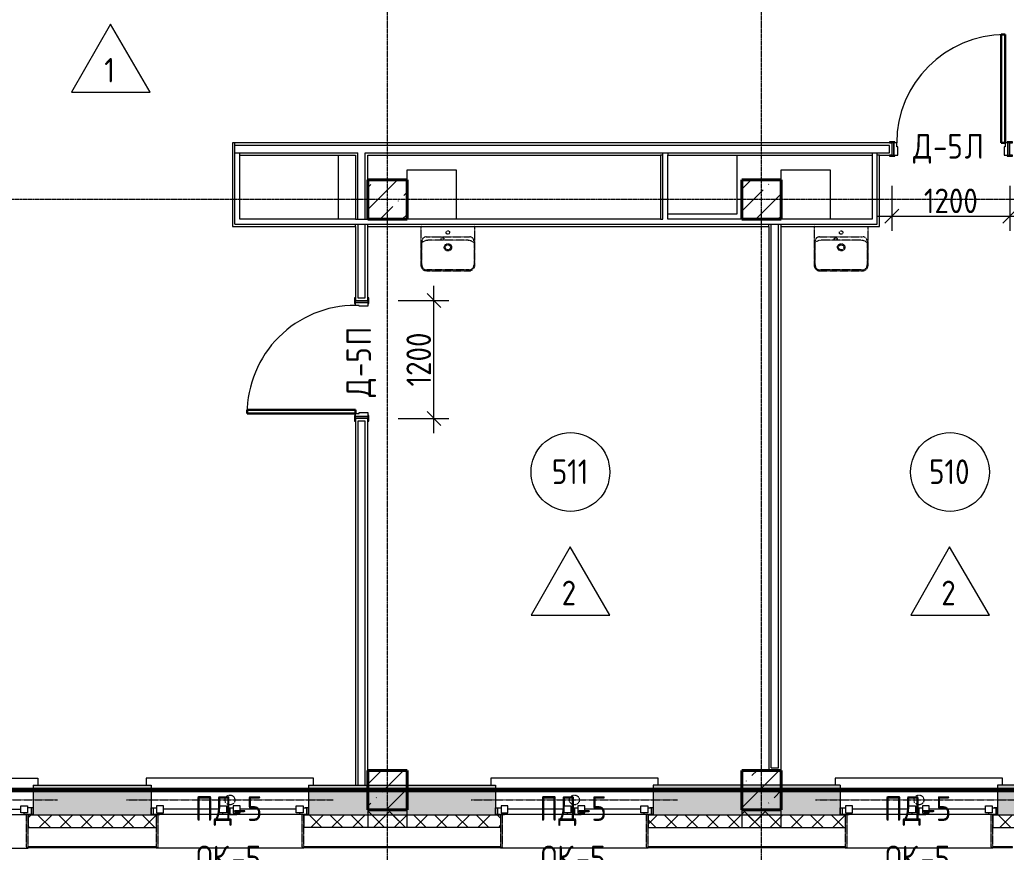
# Model space of a CAD drawing. Header units: millimetres. Extents: x -56773 to 221258, y -262288 to 26541.
# Drawn here: x 42074 to 52097, y -257940 to -249482 of the extents above; entities that cross this region are included whole.
import ezdxf

# ---------------------------------------------------------------- set-up
doc = ezdxf.new("R2010")
doc.units = ezdxf.units.MM
doc.linetypes.add('ADSK_Линия сетки', pattern=[25, 20, -2.5, 0, -2.5])
doc.linetypes.add('ADSK_Невидимые', pattern=[5, 3, -2])
for name, color, linetype, lineweight in [('3.1 Штукатурка внешн стен для инвесторов', 5, 'Continuous', 60), ('_ Окна', 7, 'Continuous', 18), ('Двери', 7, 'Continuous', 9), ('Марки дверей', 7, 'Continuous', 20), ('Марки окон', 7, 'Continuous', 20), ('Марки помещений', 7, 'Continuous', 20), ('Несущие колонны', 7, 'Continuous', 18), ('Обобщенные модели', 7, 'ADSK_Невидимые', 18), ('Окна', 7, 'Continuous', 9), ('Оси', 7, 'Continuous', 9), ('Панели витража', 7, 'Continuous', 9), ('Перекрытие', 7, 'Continuous', 18), ('Размеры', 7, 'Continuous', 9), ('Сантехника', 7, 'Continuous', 18), ('Стены внутренние', 7, 'Continuous', 18), ('Стены наружные', 7, 'Continuous', 18), ('Стены несущие', 7, 'Continuous', 30), ('Стены отделка', 7, 'Continuous', 30), ('Стены штриховка', 7, 'Continuous', 9)]:
    doc.layers.add(name, color=color, linetype=linetype, lineweight=lineweight)
doc.styles.add('GOST Common_2', font='', dxfattribs={"width": 0.9, "height": 250})
doc.styles.get('GOST Common_2').set_extended_font_data('GOST Common')
doc.dimstyles.new('ADSK_Основной_2_5_мм', dxfattribs={"dimscale": 304.8, "dimtxt": 251.428749, "dimasz": 0.463911, "dimexe": 0.492126, "dimexo": 0.984252, "dimgap": 0.098425, "dimtad": 1, "dimrnd": 0.01, "dimdsep": 46, "dimtxsty": 'GOST Common_2', "dimblk1": 'OBLIQUE', "dimblk2": 'OBLIQUE', "dimsah": 1, "dimcen": 0.09, "dimdle": 0.492126, "dimazin": 2, "dimtfac": 1, "dimtdec": 4, "dimtix": 1, "dimtmove": 0, "dimatfit": 3, "dimfxl": 1, "dimtvp": 1, "dimtolj": 1, "dimtzin": 0, "dimlwd": 20, "dimlwe": 20, "dimarcsym": 2})
pattern_1 = [(45, (9.36, -250313.7), (-224.5064, 224.5064), []), (45, (233.87, -250313.7), (-224.5064, 224.5064), [396.875, -79.375, 3.353, -76.022])]
pattern_2 = [(45, (9.36, -250313.7), (-106.066, 106.066), []), (135, (9.36, -250313.7), (-106.066, -106.066), [])]

# ---------------------------------------------------------------- blocks, each defined once
blk = doc.blocks.new('ADSK_КолоннаЖБ_Прямоугольная - 400x400 мм-1807143-Маркировочный 5-й')
at = {"layer": 'Несущие колонны', "lineweight": 40}
for p, q in [((-200, 200), (200, 200)), ((-200, -200), (-200, 200)), ((200, 200), (200, -200)), ((200, -200), (-200, -200))]:
    blk.add_line(p, q, dxfattribs=at)
blk = doc.blocks.new('ОКНО L03 _2СТ_RS - ОК-5_1600х2000h-3556607-Маркировочный 5-й')
at = {"layer": '_ Окна'}
for p, q in [((-838.1, -149), (-838.1, -79)), ((-838.1, -79), (-803.1, -79)), ((-818.1, -79), (-818.1, -149)), ((-783.1, -79), (-818.1, -79)), ((-713.1, -59), (-783.1, -59)), ((-783.1, -59), (-783.1, -129)), ((-713.1, -129), (-713.1, -59)), ((-713.1, -94), (-143.1, -94)), ((-143.1, -129), (-143.1, -59)), ((-143.1, -59), (-73.1, -59)), ((-73.1, -59), (-73.1, -129)), ((-38.1, -79), (-73.1, -79)), ((-38.1, -79), (-38.1, -149)), ((-38.1, -79), (-38.1, -149)), ((-3.1, -79), (-38.1, -79)), ((66.9, -59), (-3.1, -59)), ((-3.1, -59), (-3.1, -129)), ((66.9, -129), (66.9, -59)), ((66.9, -94), (636.9, -94)), ((636.9, -129), (636.9, -59)), ((636.9, -59), (706.9, -59)), ((706.9, -59), (706.9, -129)), ((741.9, -79), (706.9, -79)), ((761.9, -79), (726.9, -79)), ((741.9, -79), (741.9, -149)), ((761.9, -149), (761.9, -79)), ((-838.1, -149), (-833.1, -149)), ((-818.1, -149), (-748.1, -149)), ((-783.1, -129), (-713.1, -129)), ((-748.1, -149), (-748.1, -129)), ((-73.1, -129), (-143.1, -129)), ((-108.1, -149), (-108.1, -129)), ((-38.1, -149), (-108.1, -149)), ((-38.1, -149), (31.9, -149)), ((-3.1, -129), (66.9, -129)), ((31.9, -149), (31.9, -129)), ((706.9, -129), (636.9, -129)), ((671.9, -149), (671.9, -129)), ((741.9, -149), (671.9, -149)), ((761.9, -149), (756.9, -149))]:
    blk.add_line(p, q, dxfattribs=at)
blk = doc.blocks.new('Подоконник_ - ПД-5-3556614-Маркировочный 5-й')
at = {"layer": 'Окна'}
for p, q in [((-850, 300), (850, 300)), ((-850, 229), (-850, 300)), ((850, 300), (850, 229))]:
    blk.add_line(p, q, dxfattribs=at)
blk = doc.blocks.new('Отлив_ - ОЦC-V3-Маркировочный 5-й')
at = {"layer": 'Окна'}
for p, q in [((-730, 0), (730, 0)), ((-750, -341), (-750, -333.5)), ((-750, -341), (750, -341)), ((-750, -341), (750, -341)), ((750, -341), (750, -333.5))]:
    blk.add_line(p, q, dxfattribs=at)
blk = doc.blocks.new('ОКНО L03 _2СТ_RS - ОК-5_1600х2000h-3556615-Маркировочный 5-й')
at = {"layer": '_ Окна'}
for p, q in [((-838.1, 149), (-838.1, 79)), ((-838.1, 149), (-833.1, 149)), ((-818.1, 149), (-748.1, 149)), ((-818.1, 79), (-818.1, 149)), ((-783.1, 59), (-783.1, 129)), ((-783.1, 129), (-713.1, 129)), ((-748.1, 149), (-748.1, 129)), ((-713.1, 129), (-713.1, 59)), ((-143.1, 129), (-143.1, 59)), ((-73.1, 129), (-143.1, 129)), ((-108.1, 149), (-108.1, 129)), ((-38.1, 149), (-108.1, 149)), ((-73.1, 59), (-73.1, 129)), ((-38.1, 79), (-38.1, 149)), ((-38.1, 149), (31.9, 149)), ((-38.1, 79), (-38.1, 149)), ((-3.1, 59), (-3.1, 129)), ((-3.1, 129), (66.9, 129)), ((31.9, 149), (31.9, 129)), ((66.9, 129), (66.9, 59)), ((636.9, 129), (636.9, 59)), ((706.9, 129), (636.9, 129)), ((671.9, 149), (671.9, 129)), ((741.9, 149), (671.9, 149)), ((706.9, 59), (706.9, 129)), ((741.9, 79), (741.9, 149)), ((761.9, 149), (756.9, 149)), ((761.9, 149), (761.9, 79)), ((-838.1, 79), (-803.1, 79)), ((-783.1, 79), (-818.1, 79)), ((-713.1, 59), (-783.1, 59)), ((-713.1, 94), (-143.1, 94)), ((-143.1, 59), (-73.1, 59)), ((-38.1, 79), (-73.1, 79)), ((-3.1, 79), (-38.1, 79)), ((66.9, 59), (-3.1, 59)), ((66.9, 94), (636.9, 94)), ((636.9, 59), (706.9, 59)), ((741.9, 79), (706.9, 79)), ((761.9, 79), (726.9, 79))]:
    blk.add_line(p, q, dxfattribs=at)
blk = doc.blocks.new('Подоконник_ - ПД-5-3556619-Маркировочный 5-й')
at = {"layer": 'Окна'}
for p, q in [((-850, -229), (-850, -300)), ((-850, -300), (850, -300)), ((850, -300), (850, -229))]:
    blk.add_line(p, q, dxfattribs=at)
blk = doc.blocks.new('Отлив_ - ОЦC-V2-Маркировочный 5-й')
at = {"layer": 'Окна'}
for p, q in [((-750, 341), (-750, 333.5)), ((-750, 341), (750, 341)), ((-750, 341), (750, 341)), ((750, 341), (750, 333.5)), ((-730, 0), (730, 0))]:
    blk.add_line(p, q, dxfattribs=at)
blk = doc.blocks.new('Дверь однопольная медицин облиц CPL - Д-5П 1250х2200 Дверной блок однопольный глухой_ правое открывание-2749536-Маркировочный 5-й')
at = {"layer": 'Двери', "lineweight": 30}
for p, q in [((-550, 1162.5), (-510, 1162.5)), ((-550, 62.5), (-550, 1162.5)), ((-510, 1162.5), (-510, 62.5)), ((-510, 62.5), (-550, 62.5))]:
    blk.add_line(p, q, dxfattribs=at)
at = {"layer": 'Двери'}
for p, q in [((-625, 72.5), (-625, 62.5)), ((-570, 72.5), (-625, 72.5)), ((-625, 62.5), (-600, 62.5)), ((-600, 62.5), (-580, 62.5)), ((-600, -62.5), (-600, 62.5)), ((-580, 62.5), (-550, 62.5)), ((-580, -62.5), (-580, 62.5)), ((-580, 62.5), (-580, -62.5)), ((-570, 62.5), (-570, 72.5)), ((-550, 62.5), (-550, 22.5)), ((-550, 22.5), (-540, 22.5)), ((-540, 22.5), (-540, -62.5)), ((540, 22.5), (550, 22.5)), ((540, -62.5), (540, 22.5)), ((550, 62.5), (580, 62.5)), ((550, 22.5), (550, 62.5)), ((625, 72.5), (570, 72.5)), ((570, 72.5), (570, 62.5)), ((580, 62.5), (580, -62.5)), ((580, 62.5), (600, 62.5)), ((580, -62.5), (580, 62.5)), ((600, 62.5), (600, -62.5)), ((600, 62.5), (625, 62.5)), ((625, 62.5), (625, 72.5)), ((-600, -62.5), (-625, -62.5)), ((-625, -62.5), (-625, -72.5)), ((-625, -72.5), (-570, -72.5)), ((-580, -62.5), (-600, -62.5)), ((-540, -62.5), (-580, -62.5)), ((-570, -72.5), (-570, -62.5)), ((580, -62.5), (540, -62.5)), ((570, -62.5), (570, -72.5)), ((570, -72.5), (625, -72.5)), ((600, -62.5), (580, -62.5)), ((625, -62.5), (600, -62.5)), ((625, -72.5), (625, -62.5))]:
    blk.add_line(p, q, dxfattribs=at)
blk.add_arc((-550, 62.5), 1100, 0, 90, dxfattribs=at)
blk = doc.blocks.new('Дверь однопольная медицин облиц CPL - Д-5Л 1200х2200 Дверной блок однопольный глухой_ левое открывание-2653063-Маркировочный 5-й')
at = {"layer": 'Двери', "lineweight": 30}
for p, q in [((550, 1162.5), (510, 1162.5)), ((510, 1162.5), (510, 62.5)), ((550, 62.5), (550, 1162.5)), ((510, 62.5), (550, 62.5))]:
    blk.add_line(p, q, dxfattribs=at)
at = {"layer": 'Двери'}
for p, q in [((-625, 72.5), (-625, 62.5)), ((-570, 72.5), (-625, 72.5)), ((-625, 62.5), (-600, 62.5)), ((-580, 62.5), (-600, 62.5)), ((-600, 62.5), (-600, -62.5)), ((-550, 62.5), (-580, 62.5)), ((-580, 62.5), (-580, -62.5)), ((-580, -62.5), (-580, 62.5)), ((-570, 62.5), (-570, 72.5)), ((-550, 22.5), (-550, 62.5)), ((-540, 22.5), (-550, 22.5)), ((-540, -62.5), (-540, 22.5)), ((550, 22.5), (540, 22.5)), ((540, 22.5), (540, -62.5)), ((580, 62.5), (550, 62.5)), ((550, 62.5), (550, 22.5)), ((625, 72.5), (570, 72.5)), ((570, 72.5), (570, 62.5)), ((580, -62.5), (580, 62.5)), ((600, 62.5), (580, 62.5)), ((580, 62.5), (580, -62.5)), ((600, -62.5), (600, 62.5)), ((600, 62.5), (625, 62.5)), ((625, 62.5), (625, 72.5)), ((-600, -62.5), (-625, -62.5)), ((-625, -62.5), (-625, -72.5)), ((-625, -72.5), (-570, -72.5)), ((-600, -62.5), (-580, -62.5)), ((-580, -62.5), (-540, -62.5)), ((-570, -72.5), (-570, -62.5)), ((540, -62.5), (580, -62.5)), ((570, -62.5), (570, -72.5)), ((570, -72.5), (625, -72.5)), ((580, -62.5), (600, -62.5)), ((625, -62.5), (600, -62.5)), ((625, -72.5), (625, -62.5))]:
    blk.add_line(p, q, dxfattribs=at)
blk.add_arc((550, 62.5), 1100, 90, 180, dxfattribs=at)
blk = doc.blocks.new('Системная панель - 1_Алюминиевая панель RAL 1013-3049550-Маркировочный 5-й')
at = {"layer": 'Панели витража', "lineweight": 18}
for p, q in [((14127.5, 2.5), (13227.5, 2.5)), ((13227.5, -2.5), (13227.5, 2.5)), ((14127.5, -2.5), (14127.5, 2.5)), ((17627.5, 2.5), (16027.5, 2.5)), ((16027.5, -2.5), (16027.5, 2.5)), ((17627.5, -2.5), (17627.5, 2.5)), ((21127.5, 2.5), (19527.5, 2.5)), ((19527.5, -2.5), (19527.5, 2.5)), ((21127.5, -2.5), (21127.5, 2.5)), ((13227.5, -2.5), (14127.5, -2.5)), ((16027.5, -2.5), (17627.5, -2.5)), ((19527.5, -2.5), (21127.5, -2.5))]:
    blk.add_line(p, q, dxfattribs=at)
blk = doc.blocks.new('Системная панель - 1_Алюминиевая панель гладкая RAL 1013-V9-Маркировочный 5-й')
at = {"layer": 'Панели витража', "lineweight": 18}
for p, q in [((100, 2.5), (-100, 2.5)), ((-100, 2.5), (-100, -2.5)), ((100, -2.5), (100, 2.5)), ((-100, -2.5), (100, -2.5))]:
    blk.add_line(p, q, dxfattribs=at)
blk = doc.blocks.new('Обобщенные модели 7 - Обобщенные модели 7-1212709-Маркировочный 5-й')
at = {"layer": 'Обобщенные модели'}
h = blk.add_hatch(color=256, dxfattribs=at)
h.paths.add_polyline_path([(40650, -7574), (40670, -7574), (40670, -7244), (40650, -7244)])
h.paths.add_polyline_path([(42150, -7574), (42150, -7244), (42130, -7244), (42130, -7574)])
h = blk.add_hatch(color=256, dxfattribs=at)
h.paths.add_polyline_path([(43470, -7574), (43470, -7244), (43450, -7244), (43450, -7574)])
h.paths.add_polyline_path([(44950, -7574), (44950, -7244), (44930, -7244), (44930, -7574)])
h = blk.add_hatch(color=256, dxfattribs=at)
h.paths.add_polyline_path([(46950, -7574), (46970, -7574), (46970, -7244), (46950, -7244)])
h.paths.add_polyline_path([(48450, -7574), (48450, -7244), (48430, -7244), (48430, -7574)])
h = blk.add_hatch(color=256, dxfattribs=at)
h.paths.add_polyline_path([(51950, -7574), (51950, -7244), (51930, -7244), (51930, -7574)])
h.paths.add_polyline_path([(50450, -7574), (50470, -7574), (50470, -7244), (50450, -7244)])
for p, q in [((42150, -7244), (42130, -7244)), ((42130, -7244), (42130, -7574)), ((42150, -7574), (42150, -7244)), ((43470, -7244), (43450, -7244)), ((43450, -7244), (43450, -7574)), ((43470, -7574), (43470, -7244)), ((44950, -7244), (44930, -7244)), ((44930, -7244), (44930, -7574)), ((44950, -7574), (44950, -7244)), ((46970, -7244), (46950, -7244)), ((46950, -7244), (46950, -7574)), ((46970, -7574), (46970, -7244)), ((48450, -7244), (48430, -7244)), ((48430, -7244), (48430, -7574)), ((48450, -7574), (48450, -7244)), ((50470, -7244), (50450, -7244)), ((50450, -7244), (50450, -7574)), ((50470, -7574), (50470, -7244)), ((51950, -7244), (51930, -7244)), ((51930, -7244), (51930, -7574)), ((51950, -7574), (51950, -7244)), ((42130, -7574), (42150, -7574)), ((43450, -7574), (43470, -7574)), ((44930, -7574), (44950, -7574)), ((46950, -7574), (46970, -7574)), ((48430, -7574), (48450, -7574)), ((50450, -7574), (50470, -7574)), ((51930, -7574), (51950, -7574))]:
    blk.add_line(p, q, dxfattribs=at)
blk = doc.blocks.new('раковина малая EMMA SQUARE- Gala -27000 - 2700001 White-523072-Маркировочный 5-й')
at = {"layer": 'Обобщенные модели'}
for p, q in [((-150, 427), (-150, 42)), ((-140, 187), (-140, 427)), ((340, 488), (-90, 488)), ((-90, 477), (340, 477)), ((390, 427), (390, 187)), ((400, 42), (400, 427)), ((345, 142), (-95, 142)), ((-80, 177), (330, 177))]:
    blk.add_line(p, q, dxfattribs=at)
for centre, radius in [((125, 248), 37), ((125, 248), 26), ((125, 98), 17.5)]:
    blk.add_circle(centre, radius, dxfattribs=at)
for centre, radius, start, end in [((-90, 427), 60, 90, 180), ((-90, 427), 50, 90, 180), ((340, 427), 60, 360, 90), ((340, 427), 50, 0, 90), ((-95, 187), 45, 180, 270), ((-80, 262), 84.4, 229.7166, 270), ((330, 262), 84.4, 270, 310.2834), ((345, 187), 45, 270, 360), ((-145, 42), 5, 180, 270), ((395, 42), 5, 270, 360)]:
    blk.add_arc(centre, radius, start, end, dxfattribs=at)
blk.add_ellipse((180, 163), major_axis=(-15, 0), ratio=0.78541, dxfattribs=at)
blk = doc.blocks.new('BS_Перемычка металлическая - BS_Перемычка металлическая-3881251-Маркировочный 5-й')
at = {"layer": 'Обобщенные модели', "linetype": 'ADSK_Невидимые', "lineweight": 18}
blk.add_line((-1050, 0), (1050, 0), dxfattribs=at)
blk.add_circle((0, 0), 50, dxfattribs=at)
blk = doc.blocks.new('ADSK_Марка_Помещение_ОдноЗначение - Номер-159740-Маркировочный 5-й')
at = {"layer": 'Марки помещений'}
blk.add_circle((0, 0), 4, dxfattribs=at)
blk = doc.blocks.new('_Oblique')
at = {"color": 0, "linetype": 'ByBlock', "lineweight": -2}
blk.add_line((-0.5, -0.5), (0.5, 0.5), dxfattribs=at)
blk = doc.blocks.new('*D6881')
at = {"layer": 'Defpoints', "color": 0, "lineweight": 25, "transparency": 16777216}
for p in [(50934, -250869), (52134, -250869), (52134, -251477)]:
    blk.add_point(p, dxfattribs=at)
at = {"layer": 'Размеры', "color": 0, "lineweight": 20, "transparency": 16777216}
for p, q in [((50934, -251169), (50934, -251627)), ((52134, -251169), (52134, -251627)), ((50784, -251477), (52284, -251477))]:
    blk.add_line(p, q, dxfattribs=at)
at = {"layer": 'Размеры', "color": 0, "lineweight": 20, "transparency": 16777216, "xscale": 141.4, "yscale": 141.4, "zscale": 141.4, "rotation": 180}
blk.add_blockref('_Oblique', (50934, -251477), dxfattribs=at)
at = {"layer": 'Размеры', "color": 0, "lineweight": 20, "transparency": 16777216, "xscale": 141.4, "yscale": 141.4, "zscale": 141.4}
blk.add_blockref('_Oblique', (52134, -251477), dxfattribs=at)
at = {"layer": 'Размеры', "color": 0, "lineweight": 9, "transparency": 16777216, "insert": (51534, -251322), "char_height": 250, "width": 700.59, "attachment_point": 5, "style": 'GOST Common_2'}
blk.add_mtext('\\A1;1200', dxfattribs=at)
blk = doc.blocks.new('ADSK_Марка_Помещение_ТипПола_ГОСТ21-501-2011 - Отделка пола-1456712-Маркировочный 5-й')
at = {"layer": 'Марки помещений'}
for p, q in [((0, 6.93), (-3.96, 0)), ((4.04, 0), (0, 6.93)), ((-3.96, 0), (4.04, 0))]:
    blk.add_line(p, q, dxfattribs=at)
blk = doc.blocks.new('*D6858')
at = {"layer": 'Defpoints', "color": 0, "lineweight": 25, "transparency": 16777216}
for p in [(45619, -252334), (46283, -252334), (45619, -253534)]:
    blk.add_point(p, dxfattribs=at)
at = {"layer": 'Размеры', "color": 0, "lineweight": 20, "transparency": 16777216}
for p, q in [((46283, -253684), (46283, -252184)), ((45919, -252334), (46433, -252334)), ((45919, -253534), (46433, -253534))]:
    blk.add_line(p, q, dxfattribs=at)
at = {"layer": 'Размеры', "color": 0, "lineweight": 20, "transparency": 16777216, "xscale": 141.4, "yscale": 141.4, "zscale": 141.4}
for p, rotation in [((46283, -252334), 90), ((46283, -253534), 270)]:
    blk.add_blockref('_Oblique', p, dxfattribs=dict(at, rotation=rotation))
at = {"layer": 'Размеры', "color": 0, "lineweight": 9, "transparency": 16777216, "insert": (46128, -252934), "char_height": 250, "width": 700.59, "attachment_point": 5, "rotation": 90, "style": 'GOST Common_2'}
blk.add_mtext('\\A1;1200', dxfattribs=at)

msp = doc.modelspace()

# ---------------------------------------------------------------- hatches: boundary and pattern name
at = {"layer": 'Несущие колонны', "lineweight": 9}
h = msp.add_hatch(dxfattribs=at)
h.set_pattern_fill('FP_1', color=256, style=0, pattern_type=2)
h.set_pattern_definition(pattern_1)
h.paths.add_polyline_path([(46009.3615, -251508.7359), (46009.3615, -251108.7359), (45609.3615, -251108.7359), (45609.3615, -251508.7359)])
h = msp.add_hatch(dxfattribs=at)
h.set_pattern_fill('FP_1', color=256, style=0, pattern_type=2)
h.set_pattern_definition(pattern_1)
h.paths.add_polyline_path([(49409.3615, -251508.7359), (49809.3615, -251508.7359), (49809.3615, -251108.7359), (49409.3615, -251108.7359)])
h = msp.add_hatch(dxfattribs=at)
h.set_pattern_fill('FP_1', color=256, style=0, pattern_type=2)
h.set_pattern_definition(pattern_1)
h.paths.add_polyline_path([(45609.3615, -257508.7359), (46009.3615, -257508.7359), (46009.3615, -257108.7359), (45609.3615, -257108.7359)])
h = msp.add_hatch(dxfattribs=at)
h.set_pattern_fill('FP_1', color=256, style=0, pattern_type=2)
h.set_pattern_definition(pattern_1)
h.paths.add_polyline_path([(49409.3615, -257508.7359), (49809.3615, -257508.7359), (49809.3615, -257108.7359), (49409.3615, -257108.7359), (49409.3615, -257406.4655)])
at = {"layer": 'Стены внутренние', "lineweight": 9}
h = msp.add_hatch(dxfattribs=at)
h.set_pattern_fill('FP_2', color=256, style=0, pattern_type=2)
h.set_pattern_definition([(45, (9.36, -250313.7), (84.18955, 308.69595), [396.875, -79.375, 3.353, -76.022])])
h.paths.add_polyline_path([(59259.3615, -257558.7359), (59259.3615, -257557.7359), (59209.3615, -257557.7359), (59209.3615, -257258.7359), (58009.3615, -257258.7359), (58009.3615, -257557.7359), (57959.3615, -257558.7359)])
h.paths.add_polyline_path([(56459.3615, -257558.7359), (56459.3615, -257557.7359), (56409.3615, -257557.7359), (56409.3615, -257258.7359), (54809.3615, -257258.7359), (54809.3615, -257557.7359), (55685.0249, -257558.7359)])
h.paths.add_polyline_path([(60759.3615, -257558.7359), (61559.3615, -257558.7359), (61559.3615, -257508.7359), (61409.3615, -257508.7359), (61409.3615, -257258.7359), (60809.3615, -257258.7359), (60809.3615, -257557.7359), (60759.3615, -257557.7359)])
h.paths.add_polyline_path([(48465.4571, -257558.7359), (50409.3615, -257557.7359), (50409.3615, -257258.7359), (48509.3615, -257258.7359), (48509.3615, -257557.7359), (48459.3615, -257558.7359)])
h.paths.add_polyline_path([(51959.3615, -257558.7359), (53209.3615, -257557.7359), (53209.3615, -257258.7359), (52009.3615, -257258.7359), (52009.3615, -257557.7359), (51959.3615, -257557.7359)])
h.paths.add_polyline_path([(46959.3615, -257558.7359), (46959.3615, -257557.7359), (46909.3615, -257557.7359), (46909.3615, -257258.7359), (45009.3615, -257258.7359), (45009.3615, -257557.7359), (45577.63, -257558.7359)])
h.paths.add_polyline_path([(43459.3615, -257558.7359), (43459.3615, -257557.7359), (43409.3615, -257557.7359), (43409.3615, -257258.7359), (42209.3615, -257258.7359), (42209.3615, -257557.7359), (42689.8029, -257558.7359)])
h.paths.add_polyline_path([(36159.3615, -257558.7359), (37409.3615, -257557.7359), (37409.3615, -257258.7359), (36209.3615, -257258.7359), (36209.3615, -257557.7359), (36159.3615, -257557.7359)])
h.paths.add_polyline_path([(38959.3615, -257558.7359), (40609.3615, -257557.7359), (40609.3615, -257258.7359), (39009.3615, -257258.7359), (39009.3615, -257557.7359), (38959.3615, -257557.7359)])
h.paths.add_polyline_path([(34026.3216, -257558.7359), (34609.3615, -257557.7359), (34609.3615, -257258.7359), (33009.3615, -257258.7359), (33009.3615, -257557.7359), (32959.3615, -257558.7359)])
h.paths.add_polyline_path([(24734.3615, -257558.7359), (25409.3615, -257557.7359), (25409.3615, -257258.7359), (24734.3615, -257258.7359), (24734.3615, -257557.7359)])
h.paths.add_polyline_path([(31459.3615, -257558.7359), (31459.3615, -257557.7359), (31409.3615, -257557.7359), (31409.3615, -257258.7359), (30209.3615, -257258.7359), (30209.3615, -257557.7359), (31138.4945, -257558.7359)])
h.paths.add_polyline_path([(28659.3615, -257558.7359), (28659.3615, -257557.7359), (28609.3615, -257557.7359), (28609.3615, -257258.7359), (27009.3615, -257258.7359), (27009.3615, -257557.7359), (28250.6673, -257558.7359)])
h.paths.add_polyline_path([(-2990.6385, -257558.7359), (-721.5569, -257558.7359), (-721.5569, -257258.7359), (-2990.6385, -257258.7359), (-2990.6385, -257508.7359)])
at = {"layer": 'Стены наружные', "lineweight": 9}
h = msp.add_hatch(dxfattribs=at)
h.set_pattern_fill('FP_4', color=256, style=0, pattern_type=2)
h.set_pattern_definition(pattern_2)
h.paths.add_polyline_path([(60759.3615, -257688.7359), (61809.3615, -257688.7359), (61809.3615, -257558.7359), (60759.3615, -257558.7359)])
h.paths.add_polyline_path([(59259.3615, -257688.7359), (59259.3615, -257558.7359), (57959.3615, -257558.7359), (57959.3615, -257688.7359)])
h.paths.add_polyline_path([(40659.3615, -257688.7359), (40659.3615, -257558.7359), (38959.3615, -257558.7359), (38959.3615, -257688.7359), (39801.9758, -257688.7359)])
h.paths.add_polyline_path([(37459.3615, -257688.7359), (37459.3615, -257558.7359), (36159.3615, -257558.7359), (36159.3615, -257688.7359), (36914.1487, -257688.7359)])
h.paths.add_polyline_path([(42159.3615, -257688.7359), (43459.3615, -257688.7359), (43459.3615, -257558.7359), (42159.3615, -257558.7359)])
h.paths.add_polyline_path([(48465.4571, -257688.7359), (50459.3615, -257688.7359), (50459.3615, -257558.7359), (48459.3615, -257558.7359), (48459.3615, -257688.7359)])
h.paths.add_polyline_path([(55685.0249, -257688.7359), (56459.3615, -257688.7359), (56459.3615, -257558.7359), (54759.3615, -257558.7359), (54759.3615, -257688.7359)])
h.paths.add_polyline_path([(44959.3615, -257688.7359), (46959.3615, -257688.7359), (46959.3615, -257558.7359), (44959.3615, -257558.7359)])
h.paths.add_polyline_path([(52797.1978, -257688.7359), (53259.3615, -257688.7359), (53259.3615, -257558.7359), (51959.3615, -257558.7359), (51959.3615, -257688.7359)])
h.paths.add_polyline_path([(28659.3615, -257688.7359), (28659.3615, -257558.7359), (26959.3615, -257558.7359), (26959.3615, -257688.7359), (28250.6673, -257688.7359)])
h.paths.add_polyline_path([(30159.3615, -257688.7359), (31459.3615, -257688.7359), (31459.3615, -257558.7359), (30159.3615, -257558.7359)])
h.paths.add_polyline_path([(32959.3615, -257688.7359), (34659.3615, -257688.7359), (34659.3615, -257558.7359), (32959.3615, -257558.7359)])
h.paths.add_polyline_path([(25362.8402, -257688.7359), (25459.3615, -257688.7359), (25459.3615, -257558.7359), (24734.3615, -257558.7359), (24734.3615, -257688.7359)])
h.paths.add_polyline_path([(-2990.6385, -257688.7359), (-721.5569, -257688.7359), (-721.5569, -257558.7359), (-2990.6385, -257558.7359)])
h = msp.add_hatch(dxfattribs=at)
h.set_pattern_fill('FP_4', color=256, style=0, pattern_type=2)
h.set_pattern_definition(pattern_2)
h.paths.add_polyline_path([(45609.3615, -257688.7359), (46009.3615, -257688.7359), (46009.3615, -257508.7359), (45609.3615, -257508.7359)])
h = msp.add_hatch(dxfattribs=at)
h.set_pattern_fill('FP_4', color=256, style=0, pattern_type=2)
h.set_pattern_definition(pattern_2)
h.paths.add_polyline_path([(49409.3615, -257688.7359), (49809.3615, -257688.7359), (49809.3615, -257508.7359), (49409.3615, -257508.7359)])

# ---------------------------------------------------------------- linework, layer by layer
at = {"layer": '3.1 Штукатурка внешн стен для инвесторов'}
msp.add_lwpolyline([(61559.3615, -247483.7359), (61559.3615, -257308.7359), (-3140.6385, -257308.7359)], dxfattribs=at)
at = {"layer": 'Несущие колонны', "lineweight": 9}
for p, q in [((46009.3615, -251108.7359), (45609.3615, -251108.7359)), ((45609.3615, -251108.7359), (45609.3615, -251508.7359)), ((46009.3615, -251508.7359), (46009.3615, -251108.7359)), ((49809.3615, -251108.7359), (49409.3615, -251108.7359)), ((49409.3615, -251108.7359), (49409.3615, -251508.7359)), ((49809.3615, -251508.7359), (49809.3615, -251108.7359)), ((45609.3615, -251508.7359), (46009.3615, -251508.7359)), ((49409.3615, -251508.7359), (49809.3615, -251508.7359)), ((46009.3615, -257108.7359), (45609.3615, -257108.7359)), ((45609.3615, -257108.7359), (45609.3615, -257508.7359)), ((46009.3615, -257508.7359), (46009.3615, -257108.7359)), ((49809.3615, -257108.7359), (49409.3615, -257108.7359)), ((49409.3615, -257108.7359), (49409.3615, -257508.7359)), ((49809.3615, -257508.7359), (49809.3615, -257108.7359)), ((45609.3615, -257508.7359), (46009.3615, -257508.7359)), ((49409.3615, -257508.7359), (49809.3615, -257508.7359))]:
    msp.add_line(p, q, dxfattribs=at)
at = {"layer": 'Оси', "color": 253, "linetype": 'ADSK_Линия сетки', "lineweight": 5, "true_color": 0xaaaaaa}
for p, q in [((45809.3615, -261287.5872), (45809.3615, -240286.2598)), ((49609.3615, -261287.5872), (49609.3615, -240286.2598)), ((62528.5982, -251308.7359), (-25230.7352, -251308.7359)), ((62528.5982, -257308.7359), (-25230.7352, -257308.7359))]:
    msp.add_line(p, q, dxfattribs=at)
at = {"layer": 'Перекрытие'}
for p, q in [((45309.3615, -250858.7359), (45309.3615, -251508.7359)), ((49359.3615, -250858.7359), (49359.3615, -251458.7359)), ((46009.3615, -251108.7359), (46009.3615, -251008.7359)), ((46009.3615, -251008.7359), (46509.3615, -251008.7359)), ((46509.3615, -251008.7359), (46509.3615, -251508.7359)), ((49809.3615, -251108.7359), (49809.3615, -251008.7359)), ((49809.3615, -251008.7359), (50309.3615, -251008.7359)), ((50309.3615, -251008.7359), (50309.3615, -251508.7359)), ((49359.3615, -251458.7359), (48659.3615, -251458.7359))]:
    msp.add_line(p, q, dxfattribs=at)
at = {"layer": 'Стены несущие', "lineweight": 9}
for p, q in [((50934.3615, -250733.7359), (44259.3615, -250733.7359)), ((44309.3615, -250858.7359), (45484.3615, -250858.7359)), ((44309.3615, -251508.7359), (44309.3615, -250858.7359)), ((45484.3615, -250858.7359), (45484.3615, -251508.7359)), ((45609.3615, -250858.7359), (48584.3615, -250858.7359)), ((45609.3615, -251508.7359), (45609.3615, -250858.7359)), ((48659.3615, -250858.7359), (50734.3615, -250858.7359)), ((48659.3615, -251508.7359), (48659.3615, -250858.7359)), ((50734.3615, -250858.7359), (50734.3615, -251508.7359)), ((50809.3615, -250858.7359), (50934.3615, -250858.7359)), ((45484.3615, -251508.7359), (44309.3615, -251508.7359)), ((48584.3615, -251508.7359), (45609.3615, -251508.7359)), ((50734.3615, -251508.7359), (48659.3615, -251508.7359)), ((45484.3615, -251583.7359), (45484.3615, -252333.7359)), ((45609.3615, -252333.7359), (45609.3615, -251583.7359)), ((49684.3615, -251583.7359), (49684.3615, -257108.7359)), ((49809.3615, -257108.7359), (49809.3615, -251583.7359)), ((45484.3615, -253533.7359), (45484.3615, -257258.7359)), ((45609.3615, -257258.7359), (45609.3615, -253533.7359)), ((49684.3615, -257108.7359), (49809.3615, -257108.7359)), ((42209.3615, -257258.7359), (43409.3615, -257258.7359)), ((42209.3615, -257258.7359), (42209.3615, -257557.7359)), ((43409.3615, -257258.7359), (43409.3615, -257557.7359)), ((45009.3615, -257258.7359), (45484.3615, -257258.7359)), ((45009.3615, -257258.7359), (45009.3615, -257557.7359)), ((45609.3615, -257258.7359), (46909.3615, -257258.7359)), ((46909.3615, -257258.7359), (46909.3615, -257557.7359)), ((50409.3615, -257258.7359), (48509.3615, -257258.7359)), ((48509.3615, -257258.7359), (48509.3615, -257557.7359)), ((50409.3615, -257258.7359), (50409.3615, -257557.7359)), ((52809.3615, -257258.7359), (52009.3615, -257258.7359)), ((52009.3615, -257258.7359), (52009.3615, -257557.7359)), ((42209.3615, -257557.7359), (42159.3615, -257557.7359)), ((42159.3615, -257558.7359), (42159.3615, -257557.7359)), ((43459.3615, -257557.7359), (43409.3615, -257557.7359)), ((43459.3615, -257558.7359), (43459.3615, -257557.7359)), ((45009.3615, -257557.7359), (44959.3615, -257557.7359)), ((44959.3615, -257558.7359), (44959.3615, -257557.7359)), ((46959.3615, -257557.7359), (46909.3615, -257557.7359)), ((46959.3615, -257558.7359), (46959.3615, -257557.7359)), ((48509.3615, -257557.7359), (48459.3615, -257557.7359)), ((48459.3615, -257558.7359), (48459.3615, -257557.7359)), ((50459.3615, -257557.7359), (50409.3615, -257557.7359)), ((50459.3615, -257558.7359), (50459.3615, -257557.7359)), ((52009.3615, -257557.7359), (51959.3615, -257557.7359)), ((51959.3615, -257558.7359), (51959.3615, -257557.7359))]:
    msp.add_line(p, q, dxfattribs=at)
at = {"layer": 'Стены отделка', "lineweight": 9}
for p, q in [((44259.3615, -250733.7359), (44234.3615, -250733.7359)), ((44234.3615, -250733.7359), (44234.3615, -251583.7359)), ((48584.3615, -250858.7359), (48584.3615, -251508.7359)), ((50809.3615, -251583.7359), (50809.3615, -250858.7359)), ((44234.3615, -251583.7359), (45484.3615, -251583.7359)), ((45609.3615, -251583.7359), (49684.3615, -251583.7359)), ((49809.3615, -251583.7359), (50809.3615, -251583.7359)), ((42159.3615, -257558.7359), (42159.3615, -257688.7359)), ((43459.3615, -257558.7359), (43459.3615, -257688.7359)), ((44959.3615, -257558.7359), (44959.3615, -257688.7359)), ((46009.3615, -257508.7359), (45609.3615, -257508.7359)), ((45609.3615, -257508.7359), (45609.3615, -257688.7359)), ((46009.3615, -257688.7359), (46009.3615, -257508.7359)), ((46959.3615, -257558.7359), (46959.3615, -257688.7359)), ((48459.3615, -257558.7359), (48459.3615, -257688.7359)), ((49809.3615, -257508.7359), (49409.3615, -257508.7359)), ((49409.3615, -257508.7359), (49409.3615, -257688.7359)), ((49809.3615, -257688.7359), (49809.3615, -257508.7359)), ((50459.3615, -257558.7359), (50459.3615, -257688.7359)), ((51959.3615, -257558.7359), (51959.3615, -257688.7359)), ((42159.3615, -257688.7359), (43459.3615, -257688.7359)), ((46959.3615, -257688.7359), (44959.3615, -257688.7359)), ((48459.3615, -257688.7359), (50459.3615, -257688.7359)), ((51959.3615, -257688.7359), (53259.3615, -257688.7359))]:
    msp.add_line(p, q, dxfattribs=at)
at = {"layer": 'Стены штриховка', "lineweight": 9}
for p, q in [((44259.3615, -251558.7359), (44259.3615, -250733.7359)), ((50909.3615, -250758.7359), (44259.3615, -250758.7359)), ((50909.3615, -250833.7359), (50909.3615, -250758.7359)), ((44259.3615, -250833.7359), (45509.3615, -250833.7359)), ((44309.3615, -250858.7359), (44309.3615, -250833.7359)), ((45509.3615, -251508.7359), (45509.3615, -250833.7359)), ((45584.3615, -250833.7359), (50909.3615, -250833.7359)), ((45584.3615, -251508.7359), (45584.3615, -250833.7359)), ((48609.3615, -250858.7359), (48584.3615, -250858.7359)), ((48609.3615, -251508.7359), (48609.3615, -250833.7359)), ((48659.3615, -250833.7359), (48659.3615, -250858.7359)), ((50734.3615, -250833.7359), (50734.3615, -250858.7359)), ((50784.3615, -251558.7359), (50784.3615, -250833.7359)), ((50809.3615, -250858.7359), (50784.3615, -250858.7359)), ((44259.3615, -251558.7359), (50784.3615, -251558.7359)), ((45484.3615, -251508.7359), (45609.3615, -251508.7359)), ((45484.3615, -251583.7359), (45484.3615, -251558.7359)), ((45509.3615, -251558.7359), (45509.3615, -252308.7359)), ((45584.3615, -252308.7359), (45584.3615, -251558.7359)), ((45609.3615, -251583.7359), (45609.3615, -251558.7359)), ((48584.3615, -251508.7359), (48609.3615, -251508.7359)), ((49684.3615, -251583.7359), (49684.3615, -251558.7359)), ((49709.3615, -257083.7359), (49709.3615, -251558.7359)), ((49784.3615, -257083.7359), (49784.3615, -251558.7359)), ((49809.3615, -251583.7359), (49809.3615, -251558.7359)), ((45509.3615, -252308.7359), (45584.3615, -252308.7359)), ((45584.3615, -253558.7359), (45509.3615, -253558.7359)), ((45509.3615, -253558.7359), (45509.3615, -257258.7359)), ((45584.3615, -257258.7359), (45584.3615, -253558.7359)), ((49709.3615, -257083.7359), (49784.3615, -257083.7359)), ((45484.3615, -257258.7359), (45609.3615, -257258.7359)), ((42159.3615, -257558.7359), (43459.3615, -257558.7359)), ((44959.3615, -257558.7359), (46959.3615, -257558.7359)), ((48459.3615, -257558.7359), (50459.3615, -257558.7359)), ((51959.3615, -257558.7359), (53259.3615, -257558.7359))]:
    msp.add_line(p, q, dxfattribs=at)

# ---------------------------------------------------------------- block references
at = {"layer": 'Двери'}
msp.add_blockref('Дверь однопольная медицин облиц CPL - Д-5Л 1200х2200 Дверной блок однопольный глухой_ левое открывание-2653063-Маркировочный 5-й', (51534.3615, -250796.2359), dxfattribs=at)
at = {"layer": 'Двери', "rotation": 89.99999999999973}
msp.add_blockref('Дверь однопольная медицин облиц CPL - Д-5П 1250х2200 Дверной блок однопольный глухой_ правое открывание-2749536-Маркировочный 5-й', (45546.8615, -252933.7359), dxfattribs=at)
at = {"layer": 'Марки помещений', "xscale": 99.99999999999993, "yscale": 99.99999999999993, "zscale": 99.99999999999993}
for name, p in [('ADSK_Марка_Помещение_ТипПола_ГОСТ21-501-2011 - Отделка пола-1456712-Маркировочный 5-й', (42995.3681, -250219.629)), ('ADSK_Марка_Помещение_ОдноЗначение - Номер-159740-Маркировочный 5-й', (47668.9637, -254076.8352)), ('ADSK_Марка_Помещение_ОдноЗначение - Номер-159740-Маркировочный 5-й', (51525.3135, -254076.8352)), ('ADSK_Марка_Помещение_ТипПола_ГОСТ21-501-2011 - Отделка пола-1456712-Маркировочный 5-й', (47665.4584, -255530.5779)), ('ADSK_Марка_Помещение_ТипПола_ГОСТ21-501-2011 - Отделка пола-1456712-Маркировочный 5-й', (51521.8082, -255530.5779))]:
    msp.add_blockref(name, p, dxfattribs=at)
at = {"layer": 'Несущие колонны', "lineweight": 40, "rotation": 89.9999999999999}
for p in [(45809.3615, -251308.7359), (49609.3615, -251308.7359), (45809.3615, -257308.7359), (49609.3615, -257308.7359)]:
    msp.add_blockref('ADSK_КолоннаЖБ_Прямоугольная - 400x400 мм-1807143-Маркировочный 5-й', p, dxfattribs=at)
at = {"layer": 'Обобщенные модели', "linetype": 'ADSK_Невидимые', "lineweight": 18}
for p in [(41409.3615, -257408.7359), (44209.3615, -257408.7359), (47709.3615, -257408.7359), (51209.3615, -257408.7359)]:
    msp.add_blockref('BS_Перемычка металлическая - BS_Перемычка металлическая-3881251-Маркировочный 5-й', p, dxfattribs=at)
at = {"layer": 'Обобщенные модели'}
msp.add_blockref('Обобщенные модели 7 - Обобщенные модели 7-1212709-Маркировочный 5-й', (9.3615, -250313.7049), dxfattribs=at)
at = {"layer": 'Окна', "color": 7, "true_color": 0xffffff}
msp.add_blockref('Подоконник_ - ПД-5-3556614-Маркировочный 5-й', (41409.3615, -257487.7359), dxfattribs=at)
at = {"layer": 'Окна', "color": 7, "true_color": 0xffffff, "rotation": 180}
for p in [(44209.3615, -257487.7359), (47709.3615, -257487.7359), (51209.3615, -257487.7359)]:
    msp.add_blockref('Подоконник_ - ПД-5-3556619-Маркировочный 5-й', p, dxfattribs=at)
at = {"layer": 'Окна'}
for name, p in [('ОКНО L03 _2СТ_RS - ОК-5_1600х2000h-3556607-Маркировочный 5-й', (41447.4615, -257408.7359)), ('Отлив_ - ОЦC-V3-Маркировочный 5-й', (41409.3615, -257557.7359))]:
    msp.add_blockref(name, p, dxfattribs=at)
at = {"layer": 'Окна', "rotation": 180}
for name, p in [('ОКНО L03 _2СТ_RS - ОК-5_1600х2000h-3556615-Маркировочный 5-й', (44171.2615, -257408.7359)), ('ОКНО L03 _2СТ_RS - ОК-5_1600х2000h-3556615-Маркировочный 5-й', (47671.2615, -257408.7359)), ('ОКНО L03 _2СТ_RS - ОК-5_1600х2000h-3556615-Маркировочный 5-й', (51171.2615, -257408.7359)), ('Отлив_ - ОЦC-V2-Маркировочный 5-й', (44209.3615, -257557.7359)), ('Отлив_ - ОЦC-V2-Маркировочный 5-й', (47709.3615, -257557.7359)), ('Отлив_ - ОЦC-V2-Маркировочный 5-й', (51209.3615, -257557.7359))]:
    msp.add_blockref(name, p, dxfattribs=at)
at = {"layer": 'Панели витража', "lineweight": 18}
msp.add_blockref('Системная панель - 1_Алюминиевая панель RAL 1013-3049550-Маркировочный 5-й', (29131.8615, -257888.7359), dxfattribs=at)
at = {"layer": 'Панели витража'}
for p in [(42259.3615, -257888.7359), (43359.3615, -257888.7359), (45059.3615, -257888.7359), (46859.3615, -257888.7359), (48559.3615, -257888.7359), (50359.3615, -257888.7359), (52059.3615, -257888.7359)]:
    msp.add_blockref('Системная панель - 1_Алюминиевая панель гладкая RAL 1013-V9-Маркировочный 5-й', p, dxfattribs=at)
at = {"layer": 'Сантехника', "rotation": 180}
for p in [(46549.4394, -251546.2359), (50544.3406, -251546.2359)]:
    msp.add_blockref('раковина малая EMMA SQUARE- Gala -27000 - 2700001 White-523072-Маркировочный 5-й', p, dxfattribs=at)

# ---------------------------------------------------------------- texts
at = {"layer": 'Марки дверей', "lineweight": 5, "char_height": 250, "attachment_point": 1, "style": 'GOST Common_2'}
for s, insert, width in [('\\fGOST Common|b0|i0|c204|p34|;\\W.9;Д', (51150.1912, -250643.1092), 245.316375), ('-5', (51352.5975, -250643.1092), 389.620125), ('\\fGOST Common|b0|i0|c204|p34|;\\W.9;Л', (51674.0662, -250643.1092), 223.670812)]:
    msp.add_mtext(s, dxfattribs=dict(at, insert=insert, width=width))
at = {"layer": 'Марки дверей', "lineweight": 5, "char_height": 250, "attachment_point": 1, "rotation": 90, "style": 'GOST Common_2'}
for s, insert, width in [('\\fGOST Common|b0|i0|c204|p34|;\\W.9;П', (45393.7348, -252790.8812), 216.455625), ('-5', (45393.7348, -253112.3499), 389.620125), ('\\fGOST Common|b0|i0|c204|p34|;\\W.9;Д', (45393.7348, -253314.7562), 245.316375)]:
    msp.add_mtext(s, dxfattribs=dict(at, insert=insert, width=width))
at = {"layer": 'Марки окон', "lineweight": 5, "char_height": 250, "attachment_point": 1, "style": 'GOST Common_2'}
for s, insert, width in [('ПД', (43854.7541, -257370.7228), 461.772), ('-5', (44235.7541, -257370.7228), 389.620125), ('ПД', (47354.7541, -257370.7228), 461.772), ('-5', (47735.7541, -257370.7228), 389.620125), ('ПД', (50854.7541, -257370.7228), 461.772), ('-5', (51235.7541, -257370.7228), 389.620125), ('ОК', (43866.4541, -257872.2172), 432.91125), ('-5', (44223.6416, -257872.2172), 389.620125), ('ОК', (47366.4541, -257872.2172), 432.91125), ('-5', (47723.6416, -257872.2172), 389.620125), ('ОК', (50866.4541, -257872.2172), 432.91125), ('-5', (51223.6416, -257872.2172), 389.620125)]:
    msp.add_mtext(s, dxfattribs=dict(at, insert=insert, width=width))
at = {"layer": 'Марки помещений', "lineweight": 9, "char_height": 250, "attachment_point": 1, "style": 'GOST Common_2'}
for s, insert, width in [('\\fGOST Common|b0|i0|c204|p34|;\\W.9;1', (42933.4357, -249869.6198), 137.088562), ('511', (47480.4065, -253949.1102), 468.987187), ('510', (51312.9062, -253949.1102), 526.708687), ('\\fGOST Common|b0|i0|c204|p34|;\\W.9;2', (47580.1261, -255180.5687), 194.810062), ('\\fGOST Common|b0|i0|c204|p34|;\\W.9;2', (51436.4758, -255180.5687), 194.810062)]:
    msp.add_mtext(s, dxfattribs=dict(at, insert=insert, width=width))

# ---------------------------------------------------------------- dimensions: what is measured, and where the dimension line sits
at = {"layer": 'Размеры', "lineweight": 9}
dim = msp.add_linear_dim(base=(52134.3615, -251477.1459), p1=(50934.3615, -250868.7359), p2=(52134.3615, -250868.7359), dimstyle='ADSK_Основной_2_5_мм', override={"dimpost": '<>', "dimfxl": 1200}, dxfattribs=at)
dim.commit()
dim.dimension.update_dxf_attribs({"geometry": '*D6881', "text_midpoint": (51534.3615, -251322.1459)})
dim = msp.add_linear_dim(base=(46283.4063, -252333.7359), p1=(45619.3615, -253533.7359), p2=(45619.3615, -252333.7359), angle=90, dimstyle='ADSK_Основной_2_5_мм', override={"dimpost": '<>', "dimfxl": 1200}, dxfattribs=at)
dim.commit()
dim.dimension.update_dxf_attribs({"geometry": '*D6858', "text_midpoint": (46128.4063, -252933.7359)})

doc.saveas('drawing.dxf')
